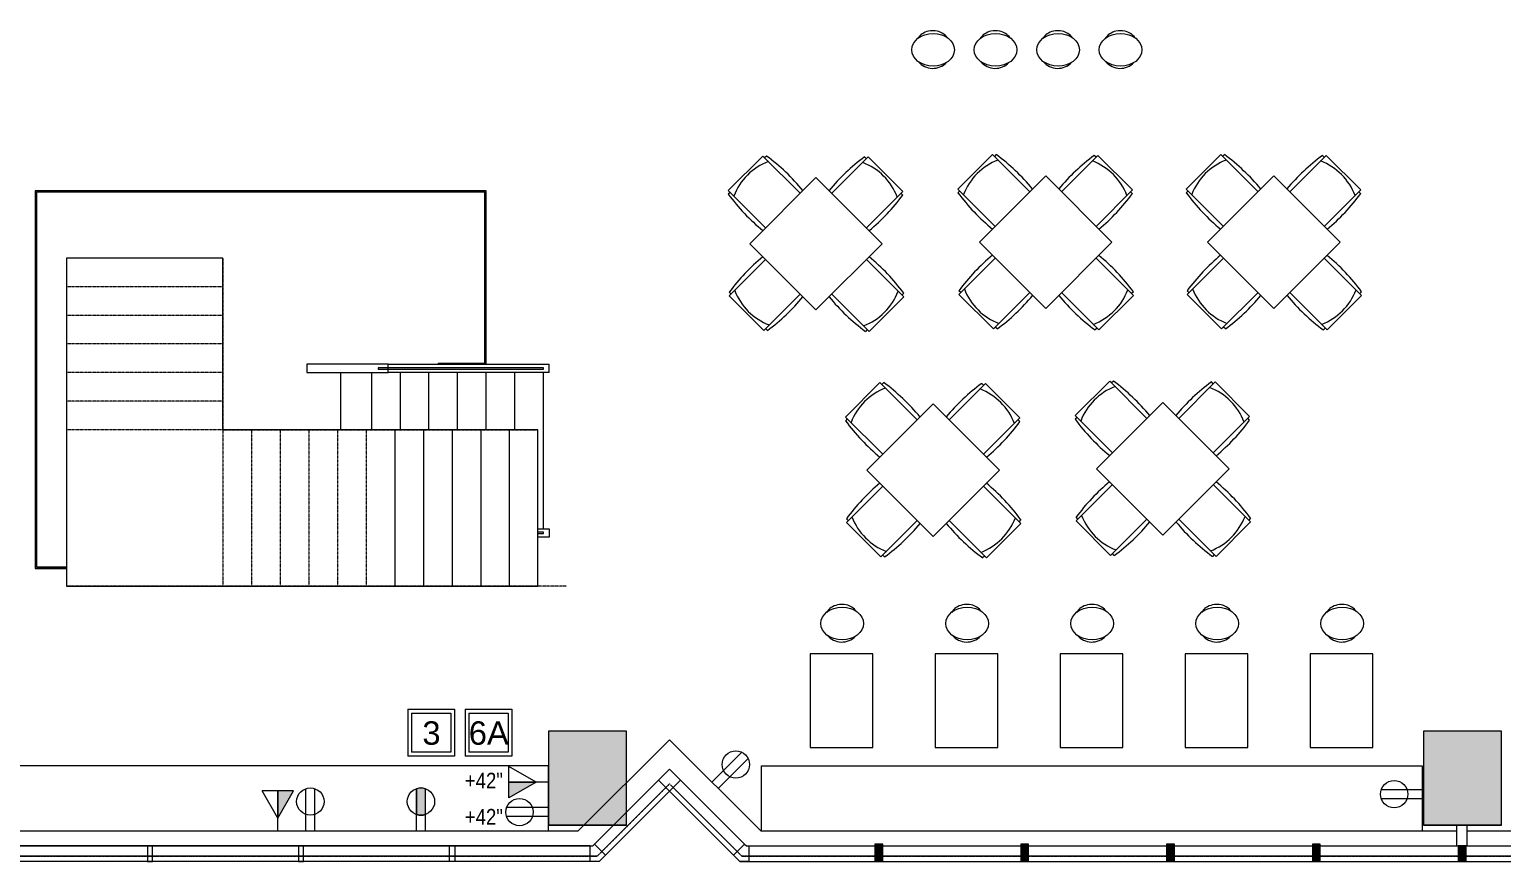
# Model space of a CAD drawing. Header units: inches. Extents: x 1 to 4574, y -953 to 1388.
# Drawn here: x 2174 to 2739, y -691 to -372 of the extents above; entities that cross this region are included whole.
import ezdxf

# ---------------------------------------------------------------- set-up
doc = ezdxf.new("R2010")
doc.units = ezdxf.units.IN
doc.header["$MEASUREMENT"] = 0
doc.linetypes.add('IMPORT-PHANTOM4', pattern=[0.625, 0.3125, -0.0625, 0.0625, -0.0625, 0.0625, -0.0625])
doc.linetypes.add('Overhead', pattern=[0.15625, 0.09375, -0.0625])
for name, color, linetype, lineweight in [('3rd Floor Revit Background_dwg', 8, 'Continuous', 9), ('A-ANNO-NOTE', 131, 'Continuous', 20), ('A-Area', 7, 'IMPORT-PHANTOM4', 9), ('A-DETL', 90, 'Continuous', 9), ('A-DETL-THIN', 151, 'Continuous', 9), ('A-FLOR', 192, 'Continuous', 9), ('A-FLOR-OVHD', 1, 'Overhead', 9), ('A-WALL', 113, 'Continuous', 50), ('AWAEX', 7, 'Continuous', 9), ('E-COMM-IDEN', 2, 'Continuous', 9), ('E-ELEC-FIXT-IDEN', 2, 'Continuous', 9), ('I-FURN', 30, 'Continuous', 9), ('Q-CASE', 31, 'Continuous', 9), ('S-STRS', 31, 'Continuous', 9)]:
    doc.layers.add(name, color=color, linetype=linetype, lineweight=lineweight)
doc.styles.add('Arial', font='arial.ttf', dxfattribs={"height": 9})
doc.styles.add('Arial_3', font='arial.ttf', dxfattribs={"width": 0.85, "height": 6})

# ---------------------------------------------------------------- blocks, each defined once
blk = doc.blocks.new('Table - Rect - Adjustable Size - Table - Rect - Adjustable Size-1637518-3rd Floor New Construction - Tel_Data_Elec Plan')
at = {"layer": 'I-FURN'}
for p, q in [((12, 12), (-24, 12)), ((-24, 12), (-24, -12)), ((12, -12), (12, 12)), ((-24, -12), (12, -12))]:
    blk.add_line(p, q, dxfattribs=at)
blk = doc.blocks.new('Chairs - Stool-553617-3rd Floor New Construction - Tel_Data_Elec Plan')
at = {"layer": 'I-FURN'}
for centre, radius, start, end in [((0.15, 0), 7.24, 103.369, 145.2105), ((0.15, 0.09), 7.14, 76.4526, 103.5474), ((0.15, 0), 7.24, 38.1539, 76.631), ((0.15, 0), 7.24, 220.1423, 316.4933)]:
    blk.add_arc(centre, radius, start, end, dxfattribs=at)
blk.add_ellipse((0.25, -0.11), major_axis=(8.2, 0), ratio=0.764032, dxfattribs=at)
blk = doc.blocks.new('Table _ Chairs - Seats 4 - 3 x 3-571320-3rd Floor New Construction - Tel_Data_Elec Plan')
at = {"layer": 'I-FURN'}
for p, q in [((-9.37, 37.25), (-10.38, 37.25)), ((-9.37, 38.25), (-9.37, 18)), ((9.37, 38.25), (-9.37, 38.25)), ((9.37, 18), (9.37, 38.25)), ((10.38, 37.25), (9.37, 37.25)), ((-18, 18), (-18, -18)), ((18, 18), (-18, 18)), ((18, -18), (18, 18)), ((-37.75, 9.37), (-18, 9.37)), ((-37.75, -9.37), (-37.75, 9.37)), ((-36.75, 9.37), (-36.75, 10.38)), ((37.75, 9.37), (18, 9.37)), ((36.75, 9.37), (36.75, 10.38)), ((37.75, -9.37), (37.75, 9.37)), ((-18, -9.37), (-37.75, -9.37)), ((-36.75, -10.38), (-36.75, -9.37)), ((18, -9.37), (37.75, -9.37)), ((36.75, -10.38), (36.75, -9.37)), ((-18, -18), (18, -18)), ((-9.37, -38.25), (-9.37, -18)), ((9.37, -18), (9.37, -38.25)), ((-9.37, -37.25), (-10.38, -37.25)), ((9.37, -38.25), (-9.37, -38.25)), ((10.38, -37.25), (9.37, -37.25))]:
    blk.add_line(p, q, dxfattribs=at)
for centre, radius, start, end in [((66.41, 25.63), 77.66, 171.3911, 185.6346), ((0, 14.28), 22.97, 65.9148, 114.0852), ((-66.41, 25.63), 77.66, 354.3654, 8.6089), ((-25.12, -66.41), 77.66, 84.736, 98.6089), ((-13.78, 0), 22.97, 155.9148, 204.0852), ((25.13, -66.41), 77.66, 81.3911, 95.264), ((13.78, 0), 22.97, 335.9148, 24.0852), ((-25.12, 66.41), 77.66, 261.3911, 275.264), ((25.13, 66.41), 77.66, 264.736, 278.6089), ((66.41, -25.63), 77.66, 174.3654, 188.6089), ((-66.41, -25.63), 77.66, 351.3911, 5.6346), ((0, -14.28), 22.97, 245.9148, 294.0852)]:
    blk.add_arc(centre, radius, start, end, dxfattribs=at)
blk = doc.blocks.new('Counter Top _No Backsplash_ - Standard Counter Top-2905817-3rd Floor New Construction - Tel_Data_Elec Plan')
at = {"layer": 'Q-CASE', "lineweight": 13}
for p, q in [((-47.26, 0), (-47.26, -25)), ((215.75, 0), (-47.26, 0)), ((-47.26, -25), (215.75, -25))]:
    blk.add_line(p, q, dxfattribs=at)
blk = doc.blocks.new('Base Cabinet - Standard Base Cabinet-2897326-3rd Floor New Construction - Tel_Data_Elec Plan')
at = {"layer": 'Q-CASE', "lineweight": 13}
blk.add_line((175.75, 0), (-0.76, 0), dxfattribs=at)
blk = doc.blocks.new('Base Cabinet - Standard Base Cabinet-2436483-3rd Floor New Construction - Tel_Data_Elec Plan')
at = {"layer": 'Q-CASE', "lineweight": 13}
blk.add_line((35.21, 0), (-0.76, 0), dxfattribs=at)
blk = doc.blocks.new('typical riser10 - typical riser-2645622-3rd Floor New Construction - Tel_Data_Elec Plan')
at = {"layer": 'S-STRS'}
blk.add_line((460.81, -525.46), (460.81, -503.46), dxfattribs=at)
blk = doc.blocks.new('typical riser11 - typical riser-2645694-3rd Floor New Construction - Tel_Data_Elec Plan')
at = {"layer": 'S-STRS'}
blk.add_line((449.81, -525.46), (449.81, -503.46), dxfattribs=at)
blk = doc.blocks.new('typical riser21 - typical riser-2645752-3rd Floor New Construction - Tel_Data_Elec Plan')
at = {"layer": 'S-STRS'}
blk.add_line((438.81, -525.46), (438.81, -503.46), dxfattribs=at)
blk = doc.blocks.new('typical riser22 - typical riser-2645826-3rd Floor New Construction - Tel_Data_Elec Plan')
at = {"layer": 'S-STRS'}
for p, q in [((415.81, -503.46), (415.81, -525.46)), ((427.81, -525.46), (427.81, -503.46))]:
    blk.add_line(p, q, dxfattribs=at)
blk = doc.blocks.new('platform1 - platform-2649250-3rd Floor New Construction - Tel_Data_Elec Plan')
at = {"layer": 'Q-CASE', "lineweight": 13}
for p, q in [((471.82, -433.58), (298.62, -433.58)), ((298.62, -433.58), (298.62, -578.65)), ((471.82, -433.58), (298.62, -433.58)), ((298.62, -433.58), (298.62, -578.65)), ((299.12, -578.15), (299.12, -434.08)), ((299.12, -434.08), (471.32, -434.08)), ((471.32, -434.08), (299.12, -434.08)), ((299.12, -434.08), (299.12, -578.15)), ((471.32, -434.08), (471.32, -500.02)), ((471.32, -500.02), (471.32, -434.08)), ((471.82, -500.02), (471.82, -433.58)), ((471.82, -500.02), (471.82, -433.58)), ((453.31, -500.27), (453.31, -500.02)), ((453.31, -500.02), (471.82, -500.02)), ((453.31, -500.02), (453.31, -500.27)), ((471.32, -500.02), (453.31, -500.02)), ((471.32, -500.02), (471.82, -500.02)), ((298.62, -578.65), (310.67, -578.65)), ((298.62, -578.65), (310.67, -578.65)), ((310.67, -578.15), (299.12, -578.15)), ((299.12, -578.15), (310.67, -578.15))]:
    blk.add_line(p, q, dxfattribs=at)
blk = doc.blocks.new('glass railing 6 - glass railing 1-2685351-3rd Floor New Construction - Tel_Data_Elec Plan')
at = {"layer": 'S-STRS', "color": 250, "lineweight": 20}
for p, q in [((493.81, -564.8), (491.67, -564.8)), ((493.81, -565.3), (493.81, -564.8)), ((491.67, -565.3), (493.81, -565.3))]:
    blk.add_line(p, q, dxfattribs=at)
blk = doc.blocks.new('glass railing 5 - glass railing 2-2687536-3rd Floor New Construction - Tel_Data_Elec Plan')
at = {"layer": 'S-STRS', "color": 250, "lineweight": 20}
for p, q in [((493.81, -501.61), (430.29, -501.61)), ((430.29, -501.61), (430.29, -502.11)), ((430.29, -502.11), (493.81, -502.11)), ((493.81, -502.11), (493.81, -501.61))]:
    blk.add_line(p, q, dxfattribs=at)
blk = doc.blocks.new('stringer 5 - stringer 1-2768086-3rd Floor New Construction - Tel_Data_Elec Plan')
at = {"layer": 'S-STRS'}
for p, q in [((491.67, -563.46), (495.99, -563.46)), ((495.99, -563.46), (495.99, -566.65)), ((495.99, -566.65), (491.67, -566.65))]:
    blk.add_line(p, q, dxfattribs=at)
blk = doc.blocks.new('typical riser43 - typical riser-2932790-3rd Floor New Construction - Tel_Data_Elec Plan')
at = {"layer": 'S-STRS'}
blk.add_line((471.81, -525.46), (471.81, -503.46), dxfattribs=at)
blk = doc.blocks.new('typical riser44 - typical riser-2932811-3rd Floor New Construction - Tel_Data_Elec Plan')
at = {"layer": 'S-STRS'}
blk.add_line((482.81, -525.46), (482.81, -503.46), dxfattribs=at)
blk = doc.blocks.new('typical riser45 - typical riser-2932830-3rd Floor New Construction - Tel_Data_Elec Plan')
at = {"layer": 'S-STRS'}
blk.add_line((493.81, -563.46), (493.81, -503.46), dxfattribs=at)
blk = doc.blocks.new('stringer 2 - stringer 1-2937972-3rd Floor New Construction - Tel_Data_Elec Plan')
at = {"layer": 'S-STRS', "color": 250, "lineweight": 20}
for p, q in [((434.17, -500.27), (402.94, -500.27)), ((402.94, -500.27), (402.94, -503.46)), ((434.17, -503.46), (434.17, -500.27)), ((402.94, -503.46), (434.17, -503.46))]:
    blk.add_line(p, q, dxfattribs=at)
at = {"layer": 'S-STRS'}
for p, q in [((434.17, -500.27), (495.99, -500.27)), ((495.99, -503.46), (495.99, -500.27)), ((495.99, -503.46), (434.17, -503.46))]:
    blk.add_line(p, q, dxfattribs=at)
blk = doc.blocks.new('3rd Floor Revit Background_dwg-1506769-3rd Floor New Construction - Tel_Data_Elec Plan')
at = {"layer": 'AWAEX'}
for points in [[(495.68, -677.22), (525.68, -677.22), (525.68, -641.22), (495.68, -641.22), (495.68, -677.22)], [(844.44, -677.22), (844.44, -677.22), (861.68, -677.22), (861.68, -641.22), (831.68, -641.23), (831.68, -677.22)], [(624.06, -691.22), (624.06, -684.53), (621.06, -684.53), (621.06, -691.22)], [(680.06, -691.22), (680.06, -684.53), (677.06, -684.53), (677.06, -691.22)], [(736.06, -691.22), (736.06, -684.53), (733.06, -684.53), (733.06, -691.22)], [(792.06, -691.22), (792.06, -684.53), (789.06, -684.53), (789.06, -691.22)], [(848.06, -691.22), (848.06, -685.22), (845.06, -685.22), (845.06, -691.22)]]:
    blk.add_hatch(color=256, dxfattribs=at).paths.add_polyline_path(points, flags=0)
at = {"layer": 'A-Area', "flags": 128}
for points in [[(1884.9, 180.92), (1805.75, 260.07), (1767.28, 260.07), (1767.28, 298.53), (1688.13, 377.68), (735.1, 377.68), (571.4, 213.99), (494.75, 290.64), (524.68, 320.57), (524.68, 419.78), (401.76, 542.7), (362.39, 542.7), (362.39, 582.06), (243.34, 701.12), (204.04, 701.12), (204.04, 740.42), (84.92, 859.54), (45.55, 859.54), (45.55, 898.9), (-441.32, 1385.78), (-666.56, 1385.78), (-745.3, 1307.04), (-745.3, 1267.7), (-784.64, 1267.7), (-863.31, 1189.03), (-863.31, 289.89), (-745.28, 171.87), (-705.91, 171.87), (-705.91, 132.5), (-587.52, 14.1), (-548.15, 14.1), (-548.15, -25.26), (-39.5, -533.91), (-0.12, -533.91), (-0.12, -573.29), (115.81, -689.22), (514.38, -689.22), (542.18, -661.42), (569.98, -689.22), (1686.6, -689.22), (1766.06, -609.77), (1766.06, -570.38), (1805.44, -570.38), (1884.9, -490.93), (1884.9, 180.92)], [(-745.3, 1267.7), (-745.3, 1307.04), (-666.56, 1385.78), (-441.32, 1385.78), (45.55, 898.9), (45.55, 859.54), (84.92, 859.54), (204.04, 740.42), (204.04, 701.12), (243.34, 701.12), (362.39, 582.06), (362.39, 542.7), (401.76, 542.7), (524.68, 419.78), (524.68, 320.57), (494.75, 290.64), (571.4, 213.99), (735.1, 377.68), (1688.13, 377.68), (1767.28, 298.53), (1767.28, 260.07), (1805.75, 260.07), (1884.9, 180.92), (1884.9, -490.93), (1805.44, -570.38), (1766.06, -570.38), (1766.06, -609.77), (1686.6, -689.22), (569.98, -689.22), (542.18, -661.42), (514.38, -689.22), (231.68, -689.22)]]:
    blk.add_lwpolyline(points, dxfattribs=at)
at = {"layer": 'AWAEX'}
for p, q in [((525.68, -641.22), (495.68, -641.22)), ((495.68, -641.22), (495.68, -677.22)), ((525.68, -677.22), (525.68, -641.22)), ((861.68, -641.22), (831.68, -641.23)), ((831.68, -641.23), (831.68, -677.22)), ((861.68, -677.22), (861.68, -641.22)), ((516.22, -687.39), (540.8, -662.8)), ((543.57, -662.8), (568.15, -687.39)), ((495.68, -677.22), (525.68, -677.22)), ((495.68, -677.22), (495.68, -677.22)), ((525.68, -677.22), (495.68, -677.22)), ((831.68, -677.22), (844.44, -677.22)), ((844.44, -677.22), (831.68, -677.22)), ((844.44, -677.22), (844.44, -677.22)), ((844.44, -677.22), (861.68, -677.22)), ((861.68, -677.22), (848.44, -677.22)), ((257.67, -679.47), (372.86, -679.47)), ((372.86, -679.47), (434.19, -679.47)), ((434.19, -679.47), (458.19, -679.47)), ((458.19, -679.47), (494.17, -679.47)), ((494.17, -679.47), (495.68, -679.47)), ((577.2, -679.47), (844.44, -679.47)), ((848.44, -679.47), (1180.44, -679.47)), ((511.68, -685.22), (117.47, -685.22)), ((511.68, -689.22), (231.68, -689.22)), ((571.64, -685.22), (844.44, -685.22)), ((1684.94, -689.22), (572.68, -689.22)), ((624.06, -684.53), (621.06, -684.53)), ((621.06, -684.53), (621.06, -691.22)), ((624.06, -691.22), (624.06, -684.53)), ((680.06, -684.53), (677.06, -684.53)), ((677.06, -684.53), (677.06, -691.22)), ((680.06, -691.22), (680.06, -684.53)), ((736.06, -684.53), (733.06, -684.53)), ((733.06, -684.53), (733.06, -691.22)), ((736.06, -691.22), (736.06, -684.53)), ((792.06, -684.53), (789.06, -684.53)), ((789.06, -684.53), (789.06, -691.22)), ((792.06, -691.22), (792.06, -684.53)), ((848.06, -685.22), (845.06, -685.22)), ((845.06, -685.22), (845.06, -691.22)), ((848.06, -691.22), (848.06, -685.22)), ((848.44, -685.22), (1180.44, -685.22)), ((511.68, -691.22), (114.98, -691.22)), ((621.06, -691.22), (624.06, -691.22)), ((677.06, -691.22), (680.06, -691.22)), ((733.06, -691.22), (736.06, -691.22)), ((789.06, -691.22), (792.06, -691.22)), ((845.06, -691.22), (848.06, -691.22))]:
    blk.add_line(p, q, dxfattribs=at)
at = {"layer": 'AWAEX', "flags": 128}
for points in [[(569.16, -691.22), (1687.43, -691.22), (1768.06, -610.6), (1768.06, -572.38), (1806.27, -572.38), (1886.9, -491.76), (1886.9, 181.74), (1806.57, 262.07), (1769.28, 262.07), (1769.28, 299.36), (1688.96, 379.68), (734.27, 379.68)], [(495.68, -679.47), (507.16, -679.47), (542.18, -644.45), (577.2, -679.47)], [(512.71, -685.24), (542.18, -655.76), (571.66, -685.24)], [(515.19, -691.24), (542.18, -664.25), (569.17, -691.24)]]:
    blk.add_lwpolyline(points, dxfattribs=at)
for points in [[(542.18, -664.25), (537.94, -660.01), (542.18, -655.76), (546.43, -660.01)], [(343.68, -685.26), (341.68, -685.26), (341.68, -691.21), (343.68, -691.21)], [(401.68, -685.26), (399.68, -685.26), (399.68, -691.21), (401.68, -691.21)], [(457.68, -685.26), (459.68, -685.26), (459.68, -691.21), (457.68, -691.21)], [(515.17, -691.26), (511.68, -691.26), (511.68, -685.26), (512.68, -685.26), (513.39, -684.56), (517.63, -688.8)], [(570.97, -684.56), (571.68, -685.26), (572.68, -685.26), (572.68, -691.26), (569.2, -691.26), (566.74, -688.8)]]:
    blk.add_lwpolyline(points, close=True, dxfattribs=at)
blk = doc.blocks.new('FORM Equipment_Fixture Tag - Square-214315-3rd Floor New Construction - Tel_Data_Elec Plan')
at = {"layer": 'A-ANNO-NOTE'}
for p, q in [((-0.09375, 0.09375), (0.09375, 0.09375)), ((-0.09375, 0.09375), (0.09375, 0.09375)), ((-0.09375, 0.09375), (0.09375, 0.09375)), ((-0.09375, 0.09375), (-0.09375, -0.09375)), ((-0.078125, 0.078125), (-0.078125, -0.078125)), ((-0.078125, 0.078125), (0.078125, 0.078125)), ((0.078125, 0.078125), (0.078125, -0.078125)), ((0.09375, 0.09375), (0.09375, -0.09375)), ((0.09375, -0.09375), (-0.09375, -0.09375)), ((0.078125, -0.078125), (-0.078125, -0.078125))]:
    blk.add_line(p, q, dxfattribs=at)

msp = doc.modelspace()

# ---------------------------------------------------------------- hatches: boundary and pattern name
at = {"layer": 'A-ANNO-NOTE', "lineweight": 9}
for points in [[(2358.03, -666.73), (2368.49, -660.73), (2358.03, -660.73)], [(2269.33, -674.55), (2275.33, -664.09), (2269.33, -664.09)], [(2322.57, -673.18), (2322.68, -663.24), (2322.57, -663.27)], [(2322.91, -673.29), (2322.68, -663.24), (2322.57, -673.18)], [(2322.91, -673.29), (2323.72, -663.01), (2322.68, -663.24)], [(2323.14, -673.34), (2323.72, -663.01), (2322.91, -673.29)], [(2323.14, -673.34), (2324.9, -663.01), (2323.72, -663.01)], [(2323.14, -673.34), (2326.05, -673.18), (2324.9, -663.01)], [(2324.9, -663.01), (2324.31, -662.98), (2323.72, -663.01)], [(2326.05, -673.18), (2325.94, -663.24), (2324.9, -663.01)], [(2326.05, -673.18), (2326.05, -663.27), (2325.94, -663.24)], [(2323.14, -673.34), (2325.6, -673.32), (2325.94, -673.22)], [(2325.25, -673.39), (2325.6, -673.32), (2323.14, -673.34)], [(2323.72, -673.44), (2324.9, -673.44), (2323.14, -673.34)], [(2324.9, -673.44), (2325.25, -673.39), (2323.14, -673.34)], [(2324.31, -673.48), (2324.9, -673.44), (2323.72, -673.44)]]:
    msp.add_hatch(color=256, dxfattribs=at).paths.add_polyline_path(points, flags=0)

# ---------------------------------------------------------------- linework, layer by layer
at = {"layer": 'A-ANNO-NOTE'}
for p, q in [((2436.04, -660.73), (2447.49, -649.28)), ((2368.49, -660.73), (2358.03, -654.73)), ((2358.03, -666.73), (2358.03, -654.73)), ((2438.5, -663.19), (2449.96, -651.74)), ((2368.49, -660.73), (2358.03, -666.73)), ((2358.03, -660.73), (2368.49, -660.73)), ((2358.03, -666.73), (2358.03, -660.73)), ((2373.41, -660.73), (2358.03, -660.73)), ((2368.49, -660.73), (2358.03, -666.73)), ((2269.33, -674.55), (2263.33, -664.09)), ((2275.33, -664.09), (2263.33, -664.09)), ((2275.33, -664.09), (2269.33, -664.09)), ((2269.33, -664.09), (2269.33, -674.55)), ((2269.33, -674.55), (2275.33, -664.09)), ((2269.33, -679.47), (2269.33, -664.09)), ((2269.33, -674.55), (2275.33, -664.09)), ((2280.09, -679.47), (2280.09, -663.27)), ((2283.57, -679.47), (2283.57, -663.27)), ((2322.57, -663.27), (2322.57, -673.18)), ((2322.57, -679.47), (2322.57, -663.27)), ((2326.05, -673.18), (2326.05, -663.27)), ((2326.05, -679.47), (2326.05, -663.27)), ((2709.25, -663.65), (2693.05, -663.65)), ((2373.41, -670.5), (2357.21, -670.5)), ((2709.25, -667.13), (2693.05, -667.13)), ((2373.41, -673.99), (2357.21, -673.99))]:
    msp.add_line(p, q, dxfattribs=at)
for centre in [(2445.22, -654.01), (2698, -665.39), (2281.83, -668.23), (2324.31, -668.23), (2362.17, -672.25)]:
    msp.add_circle(centre, 5.25, dxfattribs=at)
for start, end in [(70.6207, 109.3793), (250.6207, 289.3793)]:
    msp.add_arc((2324.31, -668.23), 5.25, start, end, dxfattribs=at)
at = {"layer": 'A-DETL'}
for p, q in [((2455.06, -679.47), (2455.06, -654.47)), ((2455.06, -654.47), (2708.77, -654.47)), ((2708.77, -654.47), (2708.77, -679.47))]:
    msp.add_line(p, q, dxfattribs=at)
at = {"layer": 'A-DETL-THIN'}
for p, q in [((2248.24, -459.46), (2188.24, -459.46)), ((2188.24, -459.46), (2188.24, -585.46)), ((2248.24, -525.46), (2248.24, -459.46)), ((2369.24, -525.46), (2248.24, -525.46)), ((2314.24, -525.46), (2314.24, -585.46)), ((2325.24, -525.46), (2325.24, -585.46)), ((2336.24, -525.46), (2336.24, -585.46)), ((2347.24, -525.46), (2347.24, -585.46)), ((2358.24, -525.46), (2358.24, -585.46)), ((2369.24, -585.46), (2369.24, -525.46)), ((2188.24, -585.46), (2369.24, -585.46))]:
    msp.add_line(p, q, dxfattribs=at)
at = {"layer": 'A-FLOR', "lineweight": 13}
for p, q in [((2390.31, -685.21), (2419.76, -655.77)), ((2419.76, -655.77), (2449.22, -685.22)), ((2110.25, -685.21), (2390.31, -685.21)), ((2449.22, -685.22), (2722.02, -685.22)), ((2726.02, -685.22), (3058.02, -685.22))]:
    msp.add_line(p, q, dxfattribs=at)
at = {"layer": 'A-FLOR-OVHD'}
for p, q in [((2248.24, -459.46), (2188.24, -459.46)), ((2188.24, -459.46), (2188.24, -585.46)), ((2248.24, -459.46), (2248.24, -525.46)), ((2248.24, -470.46), (2188.24, -470.46)), ((2248.24, -481.46), (2188.24, -481.46)), ((2248.24, -492.46), (2188.24, -492.46)), ((2248.24, -503.46), (2188.24, -503.46)), ((2248.24, -514.46), (2188.24, -514.46)), ((2248.24, -525.46), (2188.24, -525.46)), ((2248.24, -525.46), (2188.24, -525.46)), ((2248.24, -525.46), (2248.24, -585.46)), ((2248.24, -525.46), (2369.24, -525.46)), ((2259.24, -525.46), (2259.24, -585.46)), ((2270.24, -525.46), (2270.24, -585.46)), ((2281.24, -525.46), (2281.24, -585.46)), ((2292.24, -525.46), (2292.24, -585.46)), ((2292.24, -525.46), (2292.24, -585.46)), ((2303.24, -525.46), (2303.24, -585.46)), ((2380.24, -585.46), (2188.24, -585.46)), ((2373.27, -654.47), (2325.27, -654.47))]:
    msp.add_line(p, q, dxfattribs=at)
at = {"layer": 'A-WALL', "color": 250, "lineweight": 20}
for p, q in [((2726.02, -677.22), (2722.02, -677.22)), ((2722.02, -677.22), (2722.02, -685.22)), ((2726.02, -685.22), (2726.02, -677.22)), ((2722.02, -685.22), (2726.02, -685.22))]:
    msp.add_line(p, q, dxfattribs=at)

# ---------------------------------------------------------------- block references
at = {"layer": '3rd Floor Revit Background_dwg', "color": 7}
msp.add_blockref('3rd Floor Revit Background_dwg-1506769-3rd Floor New Construction - Tel_Data_Elec Plan', (1877.58, 0), dxfattribs=at)
at = {"layer": 'A-ANNO-NOTE', "xscale": 96, "yscale": 96, "zscale": 96}
for p in [(2328.24, -641.75), (2350.24, -641.75)]:
    msp.add_blockref('FORM Equipment_Fixture Tag - Square-214315-3rd Floor New Construction - Tel_Data_Elec Plan', p, dxfattribs=at)
at = {"layer": 'I-FURN'}
for p in [(2520.71, -379.36), (2544.71, -379.36), (2568.71, -379.36), (2592.71, -379.36), (2485.77, -599.71), (2533.77, -599.71), (2581.77, -599.71), (2629.77, -599.71), (2677.77, -599.71)]:
    msp.add_blockref('Chairs - Stool-553617-3rd Floor New Construction - Tel_Data_Elec Plan', p, dxfattribs=at)
for name, p, rotation in [('Table _ Chairs - Seats 4 - 3 x 3-571320-3rd Floor New Construction - Tel_Data_Elec Plan', (2476, -453.94), 45.00000000000013), ('Table _ Chairs - Seats 4 - 3 x 3-571320-3rd Floor New Construction - Tel_Data_Elec Plan', (2564.2, -453.38), 45.00000000000013), ('Table _ Chairs - Seats 4 - 3 x 3-571320-3rd Floor New Construction - Tel_Data_Elec Plan', (2651.84, -453.38), 45.00000000000013), ('Table _ Chairs - Seats 4 - 3 x 3-571320-3rd Floor New Construction - Tel_Data_Elec Plan', (2521, -540.94), 45.00000000000013), ('Table _ Chairs - Seats 4 - 3 x 3-571320-3rd Floor New Construction - Tel_Data_Elec Plan', (2609.2, -540.38), 45.00000000000013), ('Table - Rect - Adjustable Size - Table - Rect - Adjustable Size-1637518-3rd Floor New Construction - Tel_Data_Elec Plan', (2485.79, -623.46), 90.00000000000001), ('Table - Rect - Adjustable Size - Table - Rect - Adjustable Size-1637518-3rd Floor New Construction - Tel_Data_Elec Plan', (2533.79, -623.46), 90.00000000000001), ('Table - Rect - Adjustable Size - Table - Rect - Adjustable Size-1637518-3rd Floor New Construction - Tel_Data_Elec Plan', (2581.79, -623.46), 90.00000000000001), ('Table - Rect - Adjustable Size - Table - Rect - Adjustable Size-1637518-3rd Floor New Construction - Tel_Data_Elec Plan', (2629.79, -623.46), 90.00000000000001), ('Table - Rect - Adjustable Size - Table - Rect - Adjustable Size-1637518-3rd Floor New Construction - Tel_Data_Elec Plan', (2677.79, -623.46), 90.00000000000001)]:
    msp.add_blockref(name, p, dxfattribs=dict(at, rotation=rotation))
at = {"layer": 'Q-CASE', "lineweight": 13}
msp.add_blockref('platform1 - platform-2649250-3rd Floor New Construction - Tel_Data_Elec Plan', (1877.58, 0), dxfattribs=at)
for name, p, rotation in [('Counter Top _No Backsplash_ - Standard Counter Top-2905817-3rd Floor New Construction - Tel_Data_Elec Plan', (2326, -679.48), 179.9912936700361), ('Base Cabinet - Standard Base Cabinet-2897326-3rd Floor New Construction - Tel_Data_Elec Plan', (2311.01, -679.47), 180), ('Base Cabinet - Standard Base Cabinet-2436483-3rd Floor New Construction - Tel_Data_Elec Plan', (2370.98, -679.47), 180)]:
    msp.add_blockref(name, p, dxfattribs=dict(at, rotation=rotation))
at = {"layer": 'S-STRS'}
for name in ['stringer 2 - stringer 1-2937972-3rd Floor New Construction - Tel_Data_Elec Plan', 'glass railing 5 - glass railing 2-2687536-3rd Floor New Construction - Tel_Data_Elec Plan', 'typical riser22 - typical riser-2645826-3rd Floor New Construction - Tel_Data_Elec Plan', 'typical riser21 - typical riser-2645752-3rd Floor New Construction - Tel_Data_Elec Plan', 'typical riser11 - typical riser-2645694-3rd Floor New Construction - Tel_Data_Elec Plan', 'typical riser10 - typical riser-2645622-3rd Floor New Construction - Tel_Data_Elec Plan', 'typical riser43 - typical riser-2932790-3rd Floor New Construction - Tel_Data_Elec Plan', 'typical riser44 - typical riser-2932811-3rd Floor New Construction - Tel_Data_Elec Plan', 'typical riser45 - typical riser-2932830-3rd Floor New Construction - Tel_Data_Elec Plan', 'stringer 5 - stringer 1-2768086-3rd Floor New Construction - Tel_Data_Elec Plan', 'glass railing 6 - glass railing 1-2685351-3rd Floor New Construction - Tel_Data_Elec Plan']:
    msp.add_blockref(name, (1877.58, 0), dxfattribs=at)

# ---------------------------------------------------------------- texts
at = {"layer": 'A-ANNO-NOTE', "lineweight": 9, "char_height": 9, "attachment_point": 2, "line_spacing_factor": 0.941778, "style": 'Arial'}
for s, insert, width in [('3', (2328.35, -637.39), 8.3742), ('6A', (2350.35, -637.39), 18.4011)]:
    msp.add_mtext(s, dxfattribs=dict(at, insert=insert, width=width))
at = {"layer": 'E-COMM-IDEN', "insert": (2348.47, -657.17), "char_height": 6, "width": 17.336, "attachment_point": 2, "line_spacing_factor": 0.941778, "style": 'Arial_3'}
msp.add_mtext('+42"', dxfattribs=at)
at = {"layer": 'E-ELEC-FIXT-IDEN', "insert": (2348.47, -671.06), "char_height": 6, "width": 17.336, "attachment_point": 2, "line_spacing_factor": 0.941778, "style": 'Arial_3'}
msp.add_mtext('+42"', dxfattribs=at)

doc.saveas('drawing.dxf')
